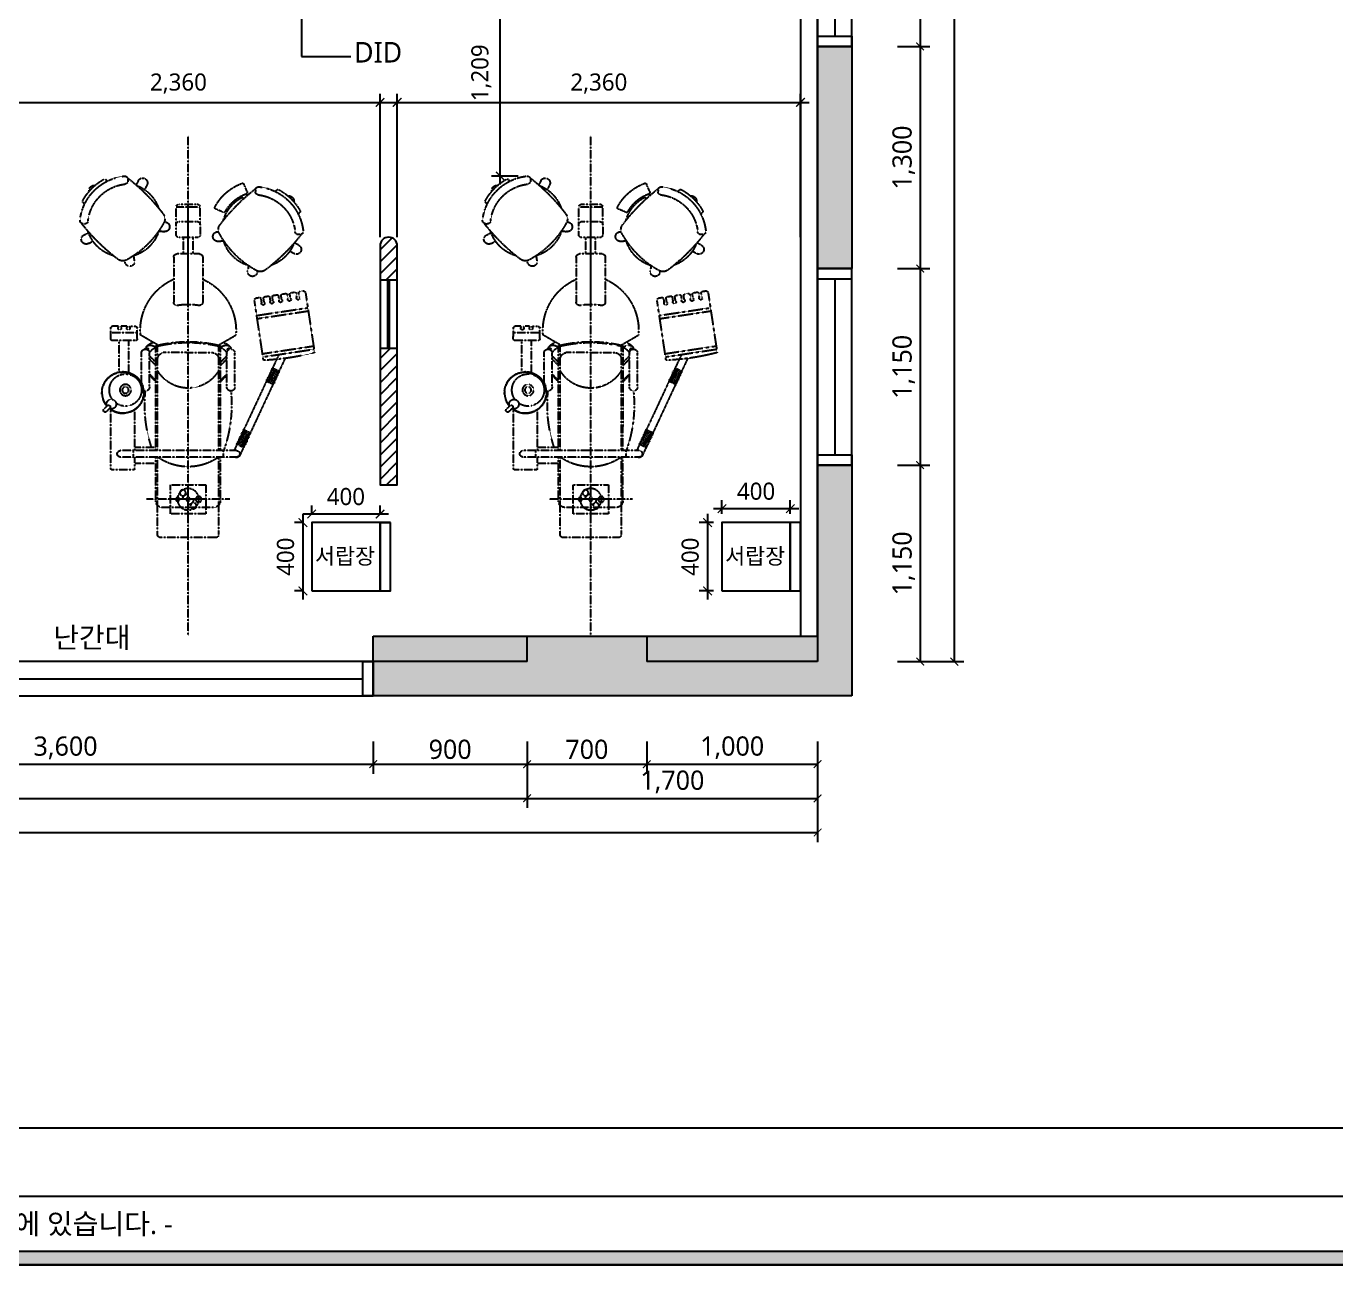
# Model space of a CAD drawing. Header units: metres. Extents: x 11578468 to 47831421, y -58341524 to -14256839.
# Drawn here: x 23883497 to 23891159, y -29097222 to -29089974 of the extents above; entities that cross this region are included whole.
import ezdxf
from ezdxf.enums import TextEntityAlignment as Align

# ---------------------------------------------------------------- set-up
doc = ezdxf.new("R2010")
doc.units = ezdxf.units.M
doc.header["$LTSCALE"] = 50
doc.header["$MEASUREMENT"] = 0
doc.linetypes.add('CENTERX2', pattern=[4, 2.5, -0.5, 0.5, -0.5])
doc.layers.get('0').update_dxf_attribs({"linetype": 'CONTINUOUS'})
doc.layers.get('DEFPOINTS').update_dxf_attribs({"linetype": 'CONTINUOUS'})
for name, color, linetype in [('0-ELC TEXT', 7, 'CONTINUOUS'), ('3.기호.계단선', 30, 'CONTINUOUS'), ('CURTWALL', 4, 'CONTINUOUS'), ('FORM(YOURNAME)-1', 1, 'CONTINUOUS'), ('FORM(YOURNAME)-11', 1, 'CONTINUOUS'), ('TEX', 7, 'CONTINUOUS'), ('wall', 3, 'CONTINUOUS'), ('WIN', 4, 'CONTINUOUS'), ('家具', 251, 'CONTINUOUS'), ('가구', 6, 'CONTINUOUS')]:
    doc.layers.add(name, color=color, linetype=linetype)
for name, color, linetype, lineweight in [('DIM', 7, 'CONTINUOUS', 15), ('ha', 8, 'CONTINUOUS', 5), ('wall2', 3, 'CONTINUOUS', 25)]:
    doc.layers.add(name, color=color, linetype=linetype, lineweight=lineweight)
doc.styles.add('HY 울릉도 L', font='malgun.ttf')
doc.styles.add('JT1', font='malgun.ttf')
doc.styles.add('N 맑은고딕', font='malgun.ttf')
doc.styles.add('YOURNAME', font='malgun.ttf')
doc.styles.add('맑은 고딕', font='malgun.ttf')
doc.dimstyles.new('JJ IN 45', dxfattribs={"dimscale": 45, "dimtxt": 2.5, "dimasz": 1, "dimexe": 1.25, "dimexo": 1.5, "dimtad": 1, "dimdec": 6, "dimlunit": 6, "dimtxsty": 'N 맑은고딕', "dimblk": 'ARCHTICK', "dimcen": 2.5, "dimclrd": 256, "dimclre": 256, "dimclrt": 256, "dimadec": 0, "dimazin": 0, "dimtfac": 1, "dimtdec": 6, "dimtix": 1, "dimtmove": 0, "dimatfit": 3, "dimldrblk": 'ARCHTICK', "dimfxl": 1, "dimarcsym": 0})
doc.dimstyles.new('사본 50', dxfattribs={"dimscale": 50, "dimtxt": 2, "dimasz": 1, "dimexe": 1, "dimexo": 1, "dimgap": 1, "dimtad": 1, "dimdec": 0, "dimrnd": 0.05, "dimdsep": 46, "dimlunit": 6, "dimtxsty": 'HY 울릉도 L', "dimblk": 'ARCHTICK', "dimcen": 2.5, "dimdle": 1, "dimclrd": 133, "dimclre": 133, "dimclrt": 30, "dimadec": 0, "dimazin": 0, "dimtfac": 1, "dimtdec": 0, "dimtix": 1, "dimtmove": 2, "dimatfit": 3, "dimldrblk": 'ARCHTICK', "dimfxl": 1, "dimlwd": -1, "dimlwe": -1, "dimarcsym": 0})

# ---------------------------------------------------------------- blocks, each defined once
blk = doc.blocks.new('*U359')
at = {"layer": 'WIN', "linetype": 'Continuous'}
blk.add_line((60, 100), (3540, 100), dxfattribs=at)
for points in [[(0, 0), (3600, 0), (3600, 200), (0, 200)], [(0, 0), (60, 0), (60, 200), (0, 200)], [(3600, 0), (3540, 0), (3540, 200), (3600, 200)]]:
    blk.add_lwpolyline(points, close=True, dxfattribs=at)
blk = doc.blocks.new('*U1960')
at = {"layer": 'WIN', "linetype": 'Continuous'}
blk.add_line((60, 100), (1140, 100), dxfattribs=at)
for points in [[(0, 0), (1200, 0), (1200, 200), (0, 200)], [(0, 0), (60, 0), (60, 200), (0, 200)], [(1200, 0), (1140, 0), (1140, 200), (1200, 200)]]:
    blk.add_lwpolyline(points, close=True, dxfattribs=at)
blk = doc.blocks.new('*U1959')
at = {"layer": 'WIN', "linetype": 'Continuous'}
blk.add_line((60, 100), (1090, 100), dxfattribs=at)
for points in [[(0, 0), (1150, 0), (1150, 200), (0, 200)], [(0, 0), (60, 0), (60, 200), (0, 200)], [(1150, 0), (1090, 0), (1090, 200), (1150, 200)]]:
    blk.add_lwpolyline(points, close=True, dxfattribs=at)
blk = doc.blocks.new('_ArchTick')
at = {"color": 0, "linetype": 'ByBlock', "const_width": 0.15}
blk.add_lwpolyline([(-0.5, -0.5), (0.5, 0.5)], dxfattribs=at)
blk = doc.blocks.new('*D376')
at = {"layer": 'DEFPOINTS', "color": 0, "transparency": 16777216}
for p in [(23739502, -29144857), (23743102, -29144857), (23743102, -29145057)]:
    blk.add_point(p, dxfattribs=at)
at = {"layer": 'DIM', "lineweight": -2, "transparency": 16777216}
for p, q in [((23739502, -29144924.5), (23739502, -29145113.2)), ((23743102, -29144924.5), (23743102, -29145113.2)), ((23739502, -29145057), (23743102, -29145057))]:
    blk.add_line(p, q, dxfattribs=at)
at = {"layer": 'DIM', "lineweight": -2, "transparency": 16777216, "xscale": 45, "yscale": 45, "zscale": 45, "rotation": 180}
blk.add_blockref('_ArchTick', (23739502, -29145057), dxfattribs=at)
at = {"layer": 'DIM', "lineweight": -2, "transparency": 16777216, "xscale": 45, "yscale": 45, "zscale": 45}
blk.add_blockref('_ArchTick', (23743102, -29145057), dxfattribs=at)
at = {"layer": 'DIM', "transparency": 16777216, "insert": (23741302, -29144961.3), "char_height": 112.5, "attachment_point": 5, "style": 'N 맑은고딕'}
blk.add_mtext('3,600', dxfattribs=at)
blk = doc.blocks.new('*D377')
at = {"layer": 'DEFPOINTS', "color": 0, "transparency": 16777216}
for p in [(23743102, -29144857), (23744002, -29144857), (23744002, -29145057)]:
    blk.add_point(p, dxfattribs=at)
at = {"layer": 'DIM', "lineweight": -2, "transparency": 16777216}
for p, q in [((23743102, -29144924.5), (23743102, -29145113.2)), ((23744002, -29144924.5), (23744002, -29145113.2)), ((23743102, -29145057), (23744002, -29145057))]:
    blk.add_line(p, q, dxfattribs=at)
at = {"layer": 'DIM', "lineweight": -2, "transparency": 16777216, "xscale": 45, "yscale": 45, "zscale": 45, "rotation": 180}
blk.add_blockref('_ArchTick', (23743102, -29145057), dxfattribs=at)
at = {"layer": 'DIM', "lineweight": -2, "transparency": 16777216, "xscale": 45, "yscale": 45, "zscale": 45}
blk.add_blockref('_ArchTick', (23744002, -29145057), dxfattribs=at)
at = {"layer": 'DIM', "transparency": 16777216, "insert": (23743552, -29144970.8), "char_height": 112.5, "attachment_point": 5, "style": 'N 맑은고딕'}
blk.add_mtext('900', dxfattribs=at)
blk = doc.blocks.new('*D378')
at = {"layer": 'DEFPOINTS', "color": 0, "transparency": 16777216}
for p in [(23744002, -29144857), (23744702, -29144857), (23744702, -29145057)]:
    blk.add_point(p, dxfattribs=at)
at = {"layer": 'DIM', "lineweight": -2, "transparency": 16777216}
for p, q in [((23744002, -29144924.5), (23744002, -29145113.2)), ((23744702, -29144924.5), (23744702, -29145113.2)), ((23744002, -29145057), (23744702, -29145057))]:
    blk.add_line(p, q, dxfattribs=at)
at = {"layer": 'DIM', "lineweight": -2, "transparency": 16777216, "xscale": 45, "yscale": 45, "zscale": 45, "rotation": 180}
blk.add_blockref('_ArchTick', (23744002, -29145057), dxfattribs=at)
at = {"layer": 'DIM', "lineweight": -2, "transparency": 16777216, "xscale": 45, "yscale": 45, "zscale": 45}
blk.add_blockref('_ArchTick', (23744702, -29145057), dxfattribs=at)
at = {"layer": 'DIM', "transparency": 16777216, "insert": (23744352, -29144970.8), "char_height": 112.5, "attachment_point": 5, "style": 'N 맑은고딕'}
blk.add_mtext('700', dxfattribs=at)
blk = doc.blocks.new('*D379')
at = {"layer": 'DEFPOINTS', "color": 0, "transparency": 16777216}
for p in [(23744702, -29144857), (23745702, -29144857), (23745702, -29145057)]:
    blk.add_point(p, dxfattribs=at)
at = {"layer": 'DIM', "lineweight": -2, "transparency": 16777216}
for p, q in [((23744702, -29144924.5), (23744702, -29145113.2)), ((23745702, -29144924.5), (23745702, -29145113.2)), ((23744702, -29145057), (23745702, -29145057))]:
    blk.add_line(p, q, dxfattribs=at)
at = {"layer": 'DIM', "lineweight": -2, "transparency": 16777216, "xscale": 45, "yscale": 45, "zscale": 45, "rotation": 180}
blk.add_blockref('_ArchTick', (23744702, -29145057), dxfattribs=at)
at = {"layer": 'DIM', "lineweight": -2, "transparency": 16777216, "xscale": 45, "yscale": 45, "zscale": 45}
blk.add_blockref('_ArchTick', (23745702, -29145057), dxfattribs=at)
at = {"layer": 'DIM', "transparency": 16777216, "insert": (23745202, -29144961), "char_height": 112.5, "attachment_point": 5, "style": 'N 맑은고딕'}
blk.add_mtext('1,000', dxfattribs=at)
blk = doc.blocks.new('*D382')
at = {"layer": 'DEFPOINTS', "color": 0, "transparency": 16777216}
for p in [(23736002, -29144857), (23744002, -29144857), (23744002, -29145257)]:
    blk.add_point(p, dxfattribs=at)
at = {"layer": 'DIM', "lineweight": -2, "transparency": 16777216}
for p, q in [((23736002, -29144924.5), (23736002, -29145313.2)), ((23744002, -29144924.5), (23744002, -29145313.2)), ((23736002, -29145257), (23744002, -29145257))]:
    blk.add_line(p, q, dxfattribs=at)
at = {"layer": 'DIM', "lineweight": -2, "transparency": 16777216, "xscale": 45, "yscale": 45, "zscale": 45, "rotation": 180}
blk.add_blockref('_ArchTick', (23736002, -29145257), dxfattribs=at)
at = {"layer": 'DIM', "lineweight": -2, "transparency": 16777216, "xscale": 45, "yscale": 45, "zscale": 45}
blk.add_blockref('_ArchTick', (23744002, -29145257), dxfattribs=at)
at = {"layer": 'DIM', "transparency": 16777216, "insert": (23740002, -29145161.3), "char_height": 112.5, "attachment_point": 5, "style": 'N 맑은고딕'}
blk.add_mtext('8,000', dxfattribs=at)
blk = doc.blocks.new('*D383')
at = {"layer": 'DEFPOINTS', "color": 0, "transparency": 16777216}
for p in [(23744002, -29144857), (23745702, -29144857), (23745702, -29145257)]:
    blk.add_point(p, dxfattribs=at)
at = {"layer": 'DIM', "lineweight": -2, "transparency": 16777216}
for p, q in [((23744002, -29144924.5), (23744002, -29145313.2)), ((23745702, -29144924.5), (23745702, -29145313.2)), ((23744002, -29145257), (23745702, -29145257))]:
    blk.add_line(p, q, dxfattribs=at)
at = {"layer": 'DIM', "lineweight": -2, "transparency": 16777216, "xscale": 45, "yscale": 45, "zscale": 45, "rotation": 180}
blk.add_blockref('_ArchTick', (23744002, -29145257), dxfattribs=at)
at = {"layer": 'DIM', "lineweight": -2, "transparency": 16777216, "xscale": 45, "yscale": 45, "zscale": 45}
blk.add_blockref('_ArchTick', (23745702, -29145257), dxfattribs=at)
at = {"layer": 'DIM', "transparency": 16777216, "insert": (23744852, -29145161), "char_height": 112.5, "attachment_point": 5, "style": 'N 맑은고딕'}
blk.add_mtext('1,700', dxfattribs=at)
blk = doc.blocks.new('*D384')
at = {"layer": 'DEFPOINTS', "color": 0, "transparency": 16777216}
for p in [(23725352, -29144857), (23745702, -29144857), (23745702, -29145457)]:
    blk.add_point(p, dxfattribs=at)
at = {"layer": 'DIM', "lineweight": -2, "transparency": 16777216}
for p, q in [((23725352, -29144924.5), (23725352, -29145513.2)), ((23745702, -29144924.5), (23745702, -29145513.2)), ((23725352, -29145457), (23745702, -29145457))]:
    blk.add_line(p, q, dxfattribs=at)
at = {"layer": 'DIM', "lineweight": -2, "transparency": 16777216, "xscale": 45, "yscale": 45, "zscale": 45, "rotation": 180}
blk.add_blockref('_ArchTick', (23725352, -29145457), dxfattribs=at)
at = {"layer": 'DIM', "lineweight": -2, "transparency": 16777216, "xscale": 45, "yscale": 45, "zscale": 45}
blk.add_blockref('_ArchTick', (23745702, -29145457), dxfattribs=at)
at = {"layer": 'DIM', "transparency": 16777216, "insert": (23735527, -29145361.3), "char_height": 112.5, "attachment_point": 5, "style": 'N 맑은고딕'}
blk.add_mtext('20,350', dxfattribs=at)
blk = doc.blocks.new('*D390')
at = {"layer": 'DEFPOINTS', "color": 0, "transparency": 16777216}
for p in [(23746102, -29139657), (23746102, -29140857), (23746302, -29140857)]:
    blk.add_point(p, dxfattribs=at)
at = {"layer": 'DIM', "lineweight": -2, "transparency": 16777216}
for p, q in [((23746169.5, -29139657), (23746358.3, -29139657)), ((23746302, -29139657), (23746302, -29140857)), ((23746169.5, -29140857), (23746358.3, -29140857))]:
    blk.add_line(p, q, dxfattribs=at)
at = {"layer": 'DIM', "lineweight": -2, "transparency": 16777216, "xscale": 45, "yscale": 45, "zscale": 45}
for p, rotation in [((23746302, -29139657), 90), ((23746302, -29140857), 270)]:
    blk.add_blockref('_ArchTick', p, dxfattribs=dict(at, rotation=rotation))
at = {"layer": 'DIM', "transparency": 16777216, "insert": (23746206, -29140257), "char_height": 112.5, "attachment_point": 5, "rotation": 90, "style": 'N 맑은고딕'}
blk.add_mtext('1,200', dxfattribs=at)
blk = doc.blocks.new('*D391')
at = {"layer": 'DEFPOINTS', "color": 0, "transparency": 16777216}
for p in [(23746102, -29140857), (23746102, -29142157), (23746302, -29142157)]:
    blk.add_point(p, dxfattribs=at)
at = {"layer": 'DIM', "lineweight": -2, "transparency": 16777216}
for p, q in [((23746169.5, -29140857), (23746358.3, -29140857)), ((23746302, -29140857), (23746302, -29142157)), ((23746169.5, -29142157), (23746358.3, -29142157))]:
    blk.add_line(p, q, dxfattribs=at)
at = {"layer": 'DIM', "lineweight": -2, "transparency": 16777216, "xscale": 45, "yscale": 45, "zscale": 45}
for p, rotation in [((23746302, -29140857), 90), ((23746302, -29142157), 270)]:
    blk.add_blockref('_ArchTick', p, dxfattribs=dict(at, rotation=rotation))
at = {"layer": 'DIM', "transparency": 16777216, "insert": (23746206, -29141507), "char_height": 112.5, "attachment_point": 5, "rotation": 90, "style": 'N 맑은고딕'}
blk.add_mtext('1,300', dxfattribs=at)
blk = doc.blocks.new('*D392')
at = {"layer": 'DEFPOINTS', "color": 0, "transparency": 16777216}
for p in [(23746102, -29142157), (23746102, -29143307), (23746302, -29143307)]:
    blk.add_point(p, dxfattribs=at)
at = {"layer": 'DIM', "lineweight": -2, "transparency": 16777216}
for p, q in [((23746169.5, -29142157), (23746358.3, -29142157)), ((23746302, -29142157), (23746302, -29143307)), ((23746169.5, -29143307), (23746358.3, -29143307))]:
    blk.add_line(p, q, dxfattribs=at)
at = {"layer": 'DIM', "lineweight": -2, "transparency": 16777216, "xscale": 45, "yscale": 45, "zscale": 45}
for p, rotation in [((23746302, -29142157), 90), ((23746302, -29143307), 270)]:
    blk.add_blockref('_ArchTick', p, dxfattribs=dict(at, rotation=rotation))
at = {"layer": 'DIM', "transparency": 16777216, "insert": (23746206, -29142732), "char_height": 112.5, "attachment_point": 5, "rotation": 90, "style": 'N 맑은고딕'}
blk.add_mtext('1,150', dxfattribs=at)
blk = doc.blocks.new('*D393')
at = {"layer": 'DEFPOINTS', "color": 0, "transparency": 16777216}
for p in [(23746102, -29143307), (23746102, -29144457), (23746302, -29144457)]:
    blk.add_point(p, dxfattribs=at)
at = {"layer": 'DIM', "lineweight": -2, "transparency": 16777216}
for p, q in [((23746169.5, -29143307), (23746358.3, -29143307)), ((23746302, -29143307), (23746302, -29144457)), ((23746169.5, -29144457), (23746358.3, -29144457))]:
    blk.add_line(p, q, dxfattribs=at)
at = {"layer": 'DIM', "lineweight": -2, "transparency": 16777216, "xscale": 45, "yscale": 45, "zscale": 45}
for p, rotation in [((23746302, -29143307), 90), ((23746302, -29144457), 270)]:
    blk.add_blockref('_ArchTick', p, dxfattribs=dict(at, rotation=rotation))
at = {"layer": 'DIM', "transparency": 16777216, "insert": (23746206, -29143882), "char_height": 112.5, "attachment_point": 5, "rotation": 90, "style": 'N 맑은고딕'}
blk.add_mtext('1,150', dxfattribs=at)
blk = doc.blocks.new('*D394')
at = {"layer": 'DEFPOINTS', "color": 0, "transparency": 16777216}
for p in [(23746102, -29128457), (23746502, -29128457), (23746102, -29144457)]:
    blk.add_point(p, dxfattribs=at)
at = {"layer": 'DIM', "lineweight": -2, "transparency": 16777216}
for p, q in [((23746169.5, -29128457), (23746558.3, -29128457)), ((23746502, -29144457), (23746502, -29128457)), ((23746169.5, -29144457), (23746558.3, -29144457))]:
    blk.add_line(p, q, dxfattribs=at)
at = {"layer": 'DIM', "lineweight": -2, "transparency": 16777216, "xscale": 45, "yscale": 45, "zscale": 45}
for p, rotation in [((23746502, -29128457), 90), ((23746502, -29144457), 270)]:
    blk.add_blockref('_ArchTick', p, dxfattribs=dict(at, rotation=rotation))
at = {"layer": 'DIM', "transparency": 16777216, "insert": (23746406, -29136457), "char_height": 112.5, "attachment_point": 5, "rotation": 90, "style": 'N 맑은고딕'}
blk.add_mtext('16,000', dxfattribs=at)
blk = doc.blocks.new('rtyutut')
at = {"layer": '家具', "linetype": 'CENTERX2', "ltscale": 0.01}
for p, q in [((425560, -946699), (425210.5, -946646.3)), ((425185.6, -946947.7), (425230.6, -946649.4)), ((425204.2, -946950.5), (425249.2, -946652.2)), ((425409.3, -946981.4), (425454.3, -946683.1)), ((425428, -946984.2), (425472.9, -946685.9)), ((425569.1, -946731.4), (425571.6, -946714.4)), ((425526.7, -946801.3), (425530.3, -946801.8)), ((425526.7, -946801.3), (425548.5, -946804.6)), ((425528.8, -946787.3), (425532.4, -946787.8)), ((425528.8, -946787.3), (425550.6, -946790.6)), ((425534.4, -946750), (425556.2, -946753.3)), ((425534.4, -946750), (425538, -946750.5)), ((425536.5, -946736), (425558.3, -946739.3)), ((425536.5, -946736), (425540.2, -946736.5)), ((425561.3, -946782.7), (425564.2, -946764)), ((425789.2, -946765.2), (425803, -946792)), ((425839.5, -946739.3), (425851.3, -946762.1)), ((425901.3, -946730.7), (425900.9, -946740.2)), ((426021.3, -946742.2), (426030.4, -946733.1)), ((425177.3, -946818.5), (424609, -947083.5)), ((425195.2, -946857), (424636.8, -947117.4)), ((425063.1, -946923.8), (425041.1, -946876.8)), ((425071.6, -946919.8), (425049.7, -946872.8)), ((425080.1, -946915.8), (425058.2, -946868.8)), ((425088.7, -946911.9), (425066.8, -946864.9)), ((425097.2, -946907.9), (425075.3, -946860.9)), ((425105.8, -946903.9), (425083.9, -946856.9)), ((425114.3, -946899.9), (425092.4, -946852.9)), ((425122.9, -946895.9), (425101, -946848.9)), ((425519, -946852.5), (425522.6, -946853.1)), ((425519, -946852.5), (425540.8, -946855.8)), ((425521.1, -946838.6), (425524.7, -946839.1)), ((425521.1, -946838.6), (425542.9, -946841.9)), ((425545.9, -946885.2), (425548.7, -946866.6)), ((425553.6, -946833.9), (425556.4, -946815.3)), ((426153.5, -946876.7), (426162.7, -946867.5)), ((425046, -946931.8), (425024, -946884.8)), ((425054.5, -946927.8), (425032.6, -946880.8)), ((425165.6, -946944.7), (425515, -946997.4)), ((425503.5, -946955.1), (425507.1, -946955.6)), ((425503.5, -946955.1), (425525.3, -946958.4)), ((425505.6, -946941.1), (425509.2, -946941.7)), ((425505.6, -946941.1), (425527.4, -946944.4)), ((425511.3, -946903.8), (425514.9, -946904.4)), ((425511.3, -946903.8), (425533, -946907.1)), ((425513.4, -946889.8), (425517, -946890.4)), ((425513.4, -946889.8), (425535.1, -946893.1)), ((425538.1, -946936.5), (425541, -946917.9)), ((424736.2, -947076.2), (424714.3, -947029.2)), ((424744.7, -947072.3), (424722.8, -947025.3)), ((424753.3, -947068.3), (424731.4, -947021.3)), ((424761.8, -947064.3), (424739.9, -947017.3)), ((425530.8, -946985.1), (425533.2, -946969.1)), ((425687.3, -946980.6), (425680.2, -946981.7)), ((426162.6, -946992.1), (426153.2, -946992.5)), ((424599.1, -947102.7), (424599.1, -947781.6)), ((424636.8, -947102.7), (424636.8, -947781.6)), ((424676.4, -947104.1), (424654.4, -947057.1)), ((424684.9, -947100.1), (424663, -947053.1)), ((424693.5, -947096.2), (424671.5, -947049.2)), ((424702, -947092.2), (424680.1, -947045.2)), ((424710.5, -947088.2), (424688.6, -947041.2)), ((424719.1, -947084.2), (424697.2, -947037.2)), ((424727.6, -947080.2), (424705.7, -947033.2)), ((425254.1, -947208.8), (425313.1, -947106.6)), ((425719, -947032.7), (425689.3, -947037.6)), ((426114.5, -947096.5), (426106, -947092.2)), ((426126.3, -947076.7), (426111.5, -947061.9)), ((426138.8, -947049.1), (426129.6, -947040)), ((426139.9, -947045.9), (426131.2, -947041.5)), ((426152.5, -947040.6), (426195.9, -947059.2)), ((424352.1, -947142), (424352.1, -947629.2)), ((424599.1, -947178.2), (424636.8, -947178.2)), ((425009.3, -947112.2), (425207.3, -947112.2)), ((425009.3, -947159.3), (425207.3, -947159.3)), ((425040.4, -947197), (425078.1, -947159.3)), ((425047.1, -947197), (425084.8, -947159.3)), ((425134.7, -947197), (425172.4, -947159.3)), ((425153.6, -947197), (425191.3, -947159.3)), ((425861.5, -947208.2), (425866, -947178.4)), ((426031.6, -947180.5), (426050.3, -947223.9)), ((424127.7, -947225.3), (424127.7, -947545.9)), ((424146.5, -947206.5), (424314.2, -947206.5)), ((424304.9, -947230.5), (424304.9, -947541)), ((424314.2, -947206.5), (424599.1, -947206.5)), ((424344.5, -947197), (424599.1, -947197)), ((424636.8, -947197), (425251.3, -947197)), ((424636.8, -947206.5), (425104.7, -947206.5)), ((425104.7, -947206.5), (425248.7, -947206.5)), ((425210.1, -947240.1), (425210.1, -947531.3)), ((425917.4, -947216.8), (425918.8, -947207.6)), ((424436.9, -947281.9), (424267.2, -947281.9)), ((424267.2, -947281.9), (424267.2, -947489.3)), ((424352.1, -947291.3), (424352.1, -947480)), ((424436.9, -947489.3), (424436.9, -947281.9)), ((425768.8, -947300.8), (425505.5, -947300.8)), ((425787.6, -947319.6), (425787.6, -947451.6)), ((425883.3, -947333.8), (425883.3, -947437.5)), ((425958.7, -947314.9), (425902.1, -947314.9)), ((425958.7, -947314.9), (426060.6, -947314.9)), ((425977.6, -947437.5), (425977.6, -947333.8)), ((426060.6, -947314.9), (426060.6, -947456.3)), ((426079.5, -947437.5), (426079.5, -947333.8)), ((423552.1, -947385.6), (426478.9, -947385.6)), ((424257.7, -947385.6), (424446.4, -947385.6)), ((425502.3, -947385.6), (426059.5, -947385.6)), ((425787.6, -947357.3), (425883.3, -947357.3)), ((425787.6, -947413.9), (425883.3, -947413.9)), ((424267.2, -947489.3), (424436.9, -947489.3)), ((425768.8, -947470.5), (425505.5, -947470.5)), ((425902.1, -947456.3), (425958.7, -947456.3)), ((425958.7, -947456.3), (426060.6, -947456.3)), ((424146.5, -947564.8), (424312, -947564.8)), ((424312, -947564.8), (424599.1, -947564.8)), ((424636.8, -947564.8), (425104.7, -947564.8)), ((425104.7, -947564.8), (425248.7, -947564.8)), ((425254.1, -947562.4), (425313.1, -947664.6)), ((425923.3, -947556.9), (425918.5, -947527.1)), ((425975.5, -947525.2), (425974.3, -947518)), ((424336.5, -947574.2), (424599.1, -947574.2)), ((424561.4, -947574.2), (424561.4, -947696.8)), ((424636.8, -947574.2), (425251.3, -947574.2)), ((424655.7, -947574.2), (424655.7, -947696.8)), ((425009.3, -947611.9), (425207.3, -947611.9)), ((425040.4, -947574.2), (425078.1, -947611.9)), ((425047.1, -947574.2), (425084.8, -947611.9)), ((425134.7, -947574.2), (425172.4, -947611.9)), ((425153.6, -947574.2), (425191.3, -947611.9)), ((426190.8, -947627.1), (426164, -947640.9)), ((424523.7, -947706.2), (424523.7, -947828.8)), ((424533.1, -947696.8), (424599.1, -947696.8)), ((424599.1, -947706.2), (424636.8, -947706.2)), ((424636.8, -947696.8), (424876.2, -947696.8)), ((425033.4, -947659.1), (425207.3, -947659.1)), ((425281.3, -947692.9), (425281.3, -947829.3)), ((425290.7, -947683.4), (425354.6, -947683.2)), ((425326.3, -947683.3), (425326.8, -947838.6)), ((425364, -947692.6), (425364.1, -947726.5)), ((425747.9, -947699.3), (425777.6, -947703.9)), ((426216.7, -947677.4), (426191.5, -947690.4)), ((425093.8, -947732.8), (425281.3, -947732.8)), ((425096.9, -947789.4), (425281.3, -947789.4)), ((425358.6, -947728.5), (425362.3, -947728.4)), ((425358.7, -947742.6), (425362.3, -947742.6)), ((425358.8, -947779), (425362.4, -947779)), ((425358.8, -947793.1), (425362.5, -947793.1)), ((425364.2, -947744.5), (425364.3, -947777.1)), ((425364.4, -947795), (425364.5, -947828.9)), ((425739.3, -947755.3), (425748.4, -947756.7)), ((426225.3, -947739.1), (426215.9, -947738.8)), ((424533.1, -947838.2), (424876.2, -947838.2)), ((424885.1, -947844), (424865.1, -947864)), ((424899.8, -947858.7), (424879.7, -947878.7)), ((425290.8, -947838.8), (425355.1, -947838.4)), ((426213.9, -947859.2), (426222.9, -947868.2)), ((425848.4, -947969.5), (425862.2, -947942.7)), ((425898.7, -947995.4), (425912.5, -947968.6)), ((425964, -948000.5), (425963.6, -947991)), ((426079.4, -947991.4), (426088.5, -948000.6))]:
    blk.add_line(p, q, dxfattribs=at)
for centre, radius in [((424352.1, -947385.6), 62.9), ((424314.3, -947354.5), 17.2), ((424352.1, -947324.3), 17.2), ((424352.1, -947385.6), 10.8), ((424389.8, -947416.7), 17.2), ((424352.1, -947446.9), 10.8), ((424991.3, -947752.5), 33), ((424991.3, -947752.5), 18.9)]:
    blk.add_circle(centre, radius, dxfattribs=at)
for centre, radius, start, end in [((426584.6, -947006.1), 1420.4, 165.32787, 177.52206), ((425557.6, -946712.9), 14.1, 354.07747, 79.98935), ((426595.6, -947616.8), 1130.8, 127.74452, 142.89408), ((425814.4, -946752.3), 28.3, 27.26154, 207.26154), ((425920.1, -946731.5), 18.9, 83.68774, 177.64231), ((425890.1, -947003.3), 292.3, 6.31226, 83.68774), ((425521.6, -946793.3), 9.43, 39.98277, 302.80201), ((425529.3, -946742.1), 9.43, 39.98277, 302.80201), ((425552, -946781.3), 9.43, 261.38458, 351.42497), ((425554.8, -946762.6), 9.43, 351.42497, 81.38458), ((425559.8, -946730), 9.43, 261.38458, 351.42497), ((425926.7, -946970.2), 216.9, 112.58069, 160.91759), ((425919.7, -946741), 18.9, 177.64231, 263.54627), ((425890.1, -947003.3), 245.2, 6.45373, 83.54627), ((426037, -946739.8), 9.43, 60.84732, 135), ((425890.1, -947003.3), 311.2, 28.17646, 60.84732), ((426099.2, -946796), 28.3, 348.68025, 100.79535), ((425513.9, -946844.6), 9.43, 39.98277, 302.80201), ((425539.4, -946865.2), 9.43, 351.42497, 81.38458), ((425544.3, -946832.5), 9.43, 261.38458, 351.42497), ((425547.1, -946813.9), 9.43, 351.42497, 81.38458), ((426156, -946860.8), 9.43, 315, 28.17646), ((425498.4, -946947.2), 9.43, 39.98277, 302.80201), ((425506.2, -946895.9), 9.43, 39.98277, 302.80201), ((425528.8, -946935.1), 9.43, 261.38459, 351.42497), ((425531.6, -946916.4), 9.43, 351.42497, 81.38458), ((425536.6, -946883.8), 9.43, 261.38457, 351.42497), ((425731.4, -946963.1), 47.1, 142.89408, 208.79759), ((425516.8, -946983.3), 14.1, 262.86059, 352.86026), ((425523.9, -946967.7), 9.43, 351.42497, 81.38459), ((425684.7, -947009.6), 28.3, 99.26154, 279.26154), ((426173, -946720.4), 551, 208.79759, 241.20241), ((425276.5, -946297.7), 1130.8, 307.10592, 322.25548), ((426152.4, -946973.6), 18.9, 186.45373, 272.35769), ((426161.8, -946973.2), 18.9, 272.35769, 6.31226), ((424618, -947102.7), 21.2, 115, 207.26604), ((424618, -947102.7), 18.9, 90, 180), ((424618, -947102.7), 18.9, 0, 90), ((425340, -947434), 328.4, 23.9286, 94.69154), ((425926.7, -946970.2), 216.9, 196.72134, 254.08434), ((425926.7, -946970.2), 216.9, 285.58412, 332.67832), ((425926.7, -946970.2), 226.3, 298.81205, 340.41104), ((425926.7, -946970.2), 292.3, 297.89306, 339.79002), ((426148.8, -947049.2), 9.43, 66.68894, 160.41104), ((426192.1, -947067.9), 9.43, 339.79002, 66.68894), ((424904.7, -947924.9), 793.3, 84.13608, 109.73261), ((425009.3, -947135.8), 23.6, 90, 270), ((425207.3, -947135.8), 23.6, 270, 90), ((425177.1, -947220.7), 68.4, 21.36345, 63.76639), ((425229.9, -947149.5), 6.22, 215.42758, 85.87159), ((425203.1, -947195.6), 68.4, 12.06886, 66.20147), ((425207, -947163.4), 46.8, 316.21643, 21.42814), ((426040.3, -947176.7), 9.43, 118.81205, 203.31106), ((424146.5, -947225.3), 18.9, 90.00103, 179.99742), ((424345.2, -947237.9), 40.9, 89.0396, 169.48323), ((424854.5, -947385.6), 311.9, 144.94886, 215.05114), ((425210.1, -947385.6), 207.4, 120.27264, 239.72736), ((425169.9, -947247.4), 40.9, 10.31103, 90.9604), ((424487.5, -947385.6), 782, 346.75102, 13.23887), ((424487.5, -947385.6), 786.7, 346.12555, 13.86437), ((425889.4, -947212.5), 28.3, 171.26154, 351.26154), ((425930.3, -947161.9), 47.1, 241.20241, 307.10592), ((426059, -947220.2), 9.43, 203.31106, 297.89306), ((425505.5, -947319.6), 18.9, 90, 180), ((425106.4, -947385.6), 386.6, 349.77841, 10.22159), ((425768.8, -947319.6), 18.9, 0, 90), ((425902.1, -947333.8), 18.9, 90, 180), ((425958.7, -947333.8), 18.9, 0, 90), ((426060.6, -947333.8), 18.9, 0, 90), ((424352.1, -947385.6), 31.5, 90, 180), ((424352.1, -947385.6), 31.5, 270, 0), ((425340, -947337.3), 328.4, 265.30846, 336.0714), ((425505.5, -947451.6), 18.9, 180, 270), ((425768.8, -947451.6), 18.9, 270, 0), ((425902.1, -947437.5), 18.9, 180, 270), ((425958.7, -947437.5), 18.9, 270, 0), ((426060.6, -947437.5), 18.9, 270, 0), ((424146.5, -947545.9), 18.9, 179.99742, 270.00099), ((424340.9, -947538.4), 36.1, 184.11959, 262.95924), ((425169.9, -947523.9), 40.9, 269.0396, 349.58675), ((426235.7, -948010.9), 551, 118.79759, 151.20241), ((425985.9, -947764.5), 216.9, 106.72134, 164.08434), ((425946.4, -947522.6), 28.3, 9.26154, 189.26154), ((425993, -947569.3), 47.1, 52.89408, 118.79759), ((425339.2, -948433.5), 1130.8, 37.74452, 52.89408), ((425985.9, -947764.5), 216.9, 21.02795, 70.91759), ((424904.7, -946846.4), 793.3, 251.7081, 275.86392), ((424976.3, -947767.5), 122.6, 229.85807, 220.15026), ((425009.3, -947635.5), 23.6, 90, 205.05762), ((425177.1, -947550.6), 68.4, 296.23361, 338.63655), ((425207.3, -947635.5), 23.6, 270, 90), ((425229.9, -947621.8), 6.22, 274.12841, 144.57242), ((425203.1, -947575.6), 68.4, 293.79853, 347.92902), ((425207, -947607.8), 46.8, 338.57186, 43.78357), ((426203.8, -947652.2), 28.3, 297.26154, 117.26154), ((424533.1, -947706.2), 9.43, 90, 180), ((424976.3, -947767.5), 120.7, 231.74102, 218.25652), ((424991.3, -947752.5), 94.3, 234.52319, 215.47479), ((425290.7, -947692.9), 9.43, 90.20822, 180), ((425354.6, -947692.6), 9.43, 0.20506, 90.20506), ((425743.6, -947727.3), 28.3, 81.26154, 261.26154), ((424618, -947781.6), 18.9, 180, 270), ((424618, -947781.6), 18.9, 270, 0), ((425352.4, -947735.5), 9.43, 48.79544, 311.61468), ((425352.6, -947786.1), 9.43, 48.79544, 311.61468), ((425362.3, -947726.6), 1.89, 270.20506, 0.20506), ((425362.3, -947744.5), 1.89, 0.20506, 90.20506), ((425362.4, -947777.1), 1.89, 270.20506, 0.20506), ((425362.5, -947795), 1.89, 0.20506, 90.20506), ((425794.1, -947768.1), 47.1, 151.20241, 217.10592), ((426658.3, -947114.4), 1130.8, 217.10592, 232.25548), ((425952.7, -947727.9), 245.2, 276.45373, 353.54627), ((425952.7, -947727.9), 292.3, 276.31226, 353.68774), ((426215.1, -947757.6), 18.9, 87.64231, 173.54627), ((426224.5, -947758), 18.9, 353.68774, 87.64231), ((424533.1, -947828.8), 9.43, 180, 270), ((424872.4, -947871.4), 10.4, 135, 315), ((424908.8, -947834.9), 28.3, 246.53399, 203.51361), ((424892.4, -947851.4), 10.4, 315, 135), ((425290.7, -947829.3), 9.43, 180, 270.30046), ((425355.1, -947829), 9.43, 270.30362, 0.30362), ((425985.9, -947764.5), 216.9, 195.58412, 252.4806), ((426216.2, -947874.9), 9.43, 330.84732, 45), ((425952.7, -947727.9), 311.2, 298.17646, 330.84732), ((426160, -947937.1), 28.3, 258.68025, 10.79535), ((425873.6, -947982.5), 28.3, 152.73846, 332.73846), ((425982.4, -947990.3), 18.9, 96.45373, 182.35769), ((425982.8, -947999.7), 18.9, 182.35769, 276.31226), ((426095.2, -947993.9), 9.43, 225, 298.17646)]:
    blk.add_arc(centre, radius, start, end, dxfattribs=at)
blk = doc.blocks.new('FORM-ELEVATION')
at = {"layer": 'FORM(YOURNAME)-11'}
h = blk.add_hatch(color=256, dxfattribs=at)
h.dxf.hatch_style = 1
h.paths.add_polyline_path([(-10309, 35708), (71691, 35708), (71691, 35508), (-10309, 35508)])
h.paths.add_polyline_path([(-10309, -21492), (71691, -21492), (71691, -21692), (-10309, -21692)])
at = {"layer": 'DEFPOINTS', "color": 158}
blk.add_line((62481, -20692), (-10309, -20692), dxfattribs=at)
blk.add_lwpolyline([(-10309, -21692), (71691, -21692), (71691, 35708), (-10309, 35708)], close=True, dxfattribs=at)
at = {"layer": 'DEFPOINTS'}
blk.add_lwpolyline([(-8309, 33708), (61071, 33708), (61071, -19692), (-8309, -19692)], close=True, dxfattribs=at)
at = {"layer": 'FORM(YOURNAME)-11'}
blk.add_lwpolyline([(-10309, -21492), (71691, -21492), (71691, -21692), (-10309, -21692)], close=True, dxfattribs=at)
at = {"layer": 'FORM(YOURNAME)-11', "color": 1, "style": 'YOURNAME'}
blk.add_text("- 본 도서는 어떠한 경우에도 무단으로 도용할 수 없으며 도용시 '지적재산권' 보호에 관한 법률에 의거, 법적 분쟁이 발생합니다.  또한 본 도서에 관한 모든 저작권은 당사에 있습니다. -", height=300, dxfattribs=at).set_placement((28146, -21092), align=Align.MIDDLE_CENTER)
at = {"layer": 'FORM(YOURNAME)-11', "color": 3, "style": 'YOURNAME'}
for tag, height, p in [('1', 451, (71041, -1219)), ('2', 451, (71041, -1863)), ('3', 451, (71041, -3150)), ('4', 451, (71041, -5081)), ('5', 515, (71041, -7398)), ('6', 515, (71041, -9650)), ('7', 515, (71041, -11903)), ('8', 515, (71041, -14155)), ('9', 515, (71041, -16408)), ('10', 515, (66791, -18596)), ('11', 515, (71041, -18660)), ('12', 515, (66791, -20848)), ('13', 515, (71041, -20848))]:
    blk.add_attdef(tag, text='', height=height, dxfattribs=at).set_placement(p, align=Align.MIDDLE_RIGHT)
blk = doc.blocks.new('*D2058')
at = {"layer": 'DEFPOINTS', "color": 0}
for p in [(23885167.9, -29092828.5), (23885167.9, -29092878.3), (23885567.9, -29092878.3)]:
    blk.add_point(p, dxfattribs=at)
at = {"layer": 'wall', "color": 133, "ltscale": 10}
for p, q in [((23885167.9, -29092828.3), (23885167.9, -29092778.5)), ((23885567.9, -29092828.3), (23885567.9, -29092778.5)), ((23885617.9, -29092828.5), (23885117.9, -29092828.5))]:
    blk.add_line(p, q, dxfattribs=at)
at = {"layer": 'wall', "color": 133, "xscale": 50, "yscale": 50, "zscale": 50, "rotation": 180}
blk.add_blockref('_ArchTick', (23885167.9, -29092828.5), dxfattribs=at)
at = {"layer": 'wall', "color": 133, "xscale": 50, "yscale": 50, "zscale": 50}
blk.add_blockref('_ArchTick', (23885567.9, -29092828.5), dxfattribs=at)
at = {"layer": 'wall', "color": 30, "ltscale": 10, "insert": (23885367.9, -29092726.8), "char_height": 100, "attachment_point": 5, "style": 'HY 울릉도 L'}
blk.add_mtext('400', dxfattribs=at)
blk = doc.blocks.new('*D2059')
at = {"layer": 'DEFPOINTS', "color": 0}
for p in [(23885167.9, -29092878.3), (23885116.4, -29093278.3), (23885167.9, -29093278.3)]:
    blk.add_point(p, dxfattribs=at)
at = {"layer": 'wall', "color": 133, "ltscale": 10}
for p, q in [((23885117.9, -29092878.3), (23885066.4, -29092878.3)), ((23885116.4, -29092828.3), (23885116.4, -29093328.3)), ((23885117.9, -29093278.3), (23885066.4, -29093278.3))]:
    blk.add_line(p, q, dxfattribs=at)
at = {"layer": 'wall', "color": 133, "xscale": 50, "yscale": 50, "zscale": 50}
for p, rotation in [((23885116.4, -29092878.3), 90), ((23885116.4, -29093278.3), 270)]:
    blk.add_blockref('_ArchTick', p, dxfattribs=dict(at, rotation=rotation))
at = {"layer": 'wall', "color": 30, "ltscale": 10, "insert": (23885014.8, -29093078.3), "char_height": 100, "attachment_point": 5, "rotation": 90, "style": 'HY 울릉도 L'}
blk.add_mtext('400', dxfattribs=at)
blk = doc.blocks.new('*D2060')
at = {"layer": 'DEFPOINTS', "color": 0}
for p in [(23887567.7, -29092797.2), (23887567.7, -29092878.3), (23887967.7, -29092878.3)]:
    blk.add_point(p, dxfattribs=at)
at = {"layer": 'wall', "color": 133, "ltscale": 10}
for p, q in [((23888017.7, -29092797.2), (23887517.7, -29092797.2)), ((23887567.7, -29092828.3), (23887567.7, -29092747.2)), ((23887967.7, -29092828.3), (23887967.7, -29092747.2))]:
    blk.add_line(p, q, dxfattribs=at)
at = {"layer": 'wall', "color": 133, "xscale": 50, "yscale": 50, "zscale": 50, "rotation": 180}
blk.add_blockref('_ArchTick', (23887567.7, -29092797.2), dxfattribs=at)
at = {"layer": 'wall', "color": 133, "xscale": 50, "yscale": 50, "zscale": 50}
blk.add_blockref('_ArchTick', (23887967.7, -29092797.2), dxfattribs=at)
at = {"layer": 'wall', "color": 30, "ltscale": 10, "insert": (23887767.7, -29092695.5), "char_height": 100, "attachment_point": 5, "style": 'HY 울릉도 L'}
blk.add_mtext('400', dxfattribs=at)
blk = doc.blocks.new('*D2061')
at = {"layer": 'DEFPOINTS', "color": 0}
for p in [(23887567.7, -29092878.3), (23887484.1, -29093278.3), (23887567.7, -29093278.3)]:
    blk.add_point(p, dxfattribs=at)
at = {"layer": 'wall', "color": 133, "ltscale": 10}
for p, q in [((23887517.7, -29092878.3), (23887434.1, -29092878.3)), ((23887484.1, -29092828.3), (23887484.1, -29093328.3)), ((23887517.7, -29093278.3), (23887434.1, -29093278.3))]:
    blk.add_line(p, q, dxfattribs=at)
at = {"layer": 'wall', "color": 133, "xscale": 50, "yscale": 50, "zscale": 50}
for p, rotation in [((23887484.1, -29092878.3), 90), ((23887484.1, -29093278.3), 270)]:
    blk.add_blockref('_ArchTick', p, dxfattribs=dict(at, rotation=rotation))
at = {"layer": 'wall', "color": 30, "ltscale": 10, "insert": (23887382.5, -29093078.3), "char_height": 100, "attachment_point": 5, "rotation": 90, "style": 'HY 울릉도 L'}
blk.add_mtext('400', dxfattribs=at)
blk = doc.blocks.new('*D2118')
at = {"layer": 'DEFPOINTS', "color": 0}
for p in [(23886270.6, -29089642.3), (23886426.2, -29089642.3), (23886426.2, -29090851)]:
    blk.add_point(p, dxfattribs=at)
at = {"layer": 'wall', "color": 133, "ltscale": 10}
for p, q in [((23886376.2, -29089642.3), (23886220.6, -29089642.3)), ((23886270.6, -29090901), (23886270.6, -29089592.3)), ((23886376.2, -29090851), (23886220.6, -29090851))]:
    blk.add_line(p, q, dxfattribs=at)
at = {"layer": 'wall', "color": 133, "xscale": 50, "yscale": 50, "zscale": 50}
for p, rotation in [((23886270.6, -29089642.3), 90), ((23886270.6, -29090851), 270)]:
    blk.add_blockref('_ArchTick', p, dxfattribs=dict(at, rotation=rotation))
at = {"layer": 'wall', "color": 30, "ltscale": 10, "insert": (23886160.3, -29090246.6), "char_height": 100, "attachment_point": 5, "rotation": 90, "style": 'HY 울릉도 L'}
blk.add_mtext('1,209', dxfattribs=at)
blk = doc.blocks.new('*D2184')
at = {"layer": 'DEFPOINTS', "color": 0}
for p in [(23885567.9, -29090419.5), (23883208.2, -29091258.5), (23885567.9, -29091258.5)]:
    blk.add_point(p, dxfattribs=at)
at = {"layer": 'wall', "color": 133, "ltscale": 10}
for p, q in [((23883158.2, -29090419.5), (23885617.9, -29090419.5)), ((23883208.2, -29091208.5), (23883208.2, -29090369.5)), ((23885567.9, -29091208.5), (23885567.9, -29090369.5))]:
    blk.add_line(p, q, dxfattribs=at)
at = {"layer": 'wall', "color": 133, "xscale": 50, "yscale": 50, "zscale": 50, "rotation": 180}
blk.add_blockref('_ArchTick', (23883208.2, -29090419.5), dxfattribs=at)
at = {"layer": 'wall', "color": 133, "xscale": 50, "yscale": 50, "zscale": 50}
blk.add_blockref('_ArchTick', (23885567.9, -29090419.5), dxfattribs=at)
at = {"layer": 'wall', "color": 30, "ltscale": 10, "insert": (23884388, -29090309.5), "char_height": 100, "attachment_point": 5, "style": 'HY 울릉도 L'}
blk.add_mtext('2,360', dxfattribs=at)
blk = doc.blocks.new('*D2185')
at = {"layer": 'DEFPOINTS', "color": 0}
for p in [(23888027.7, -29090419.5), (23885667.9, -29091258.5), (23888027.7, -29091258.5)]:
    blk.add_point(p, dxfattribs=at)
at = {"layer": 'wall', "color": 133, "ltscale": 10}
for p, q in [((23885617.9, -29090419.5), (23888077.7, -29090419.5)), ((23885667.9, -29091208.5), (23885667.9, -29090369.5)), ((23888027.7, -29091208.5), (23888027.7, -29090369.5))]:
    blk.add_line(p, q, dxfattribs=at)
at = {"layer": 'wall', "color": 133, "xscale": 50, "yscale": 50, "zscale": 50, "rotation": 180}
blk.add_blockref('_ArchTick', (23885667.9, -29090419.5), dxfattribs=at)
at = {"layer": 'wall', "color": 133, "xscale": 50, "yscale": 50, "zscale": 50}
blk.add_blockref('_ArchTick', (23888027.7, -29090419.5), dxfattribs=at)
at = {"layer": 'wall', "color": 30, "ltscale": 10, "insert": (23886847.8, -29090309.5), "char_height": 100, "attachment_point": 5, "style": 'HY 울릉도 L'}
blk.add_mtext('2,360', dxfattribs=at)
blk = doc.blocks.new('sdagdgds')
at = {"layer": 'ha', "transparency": 33554687}
h = blk.add_hatch(color=256, dxfattribs=at)
h.dxf.hatch_style = 1
h.paths.add_polyline_path([(23725502, -29128457), (23728302, -29128457), (23728302, -29132607), (23728502, -29132607), (23728502, -29128257), (23728302, -29128257), (23725302, -29128257), (23725302, -29132557), (23725502, -29132557)])
h.paths.add_polyline_path([(23728502, -29133657), (23728302, -29133657), (23728302, -29133757), (23725502, -29133757), (23725502, -29133657), (23725302, -29133657), (23725302, -29133757), (23724848.0976572, -29133757), (23724752, -29133757), (23724752, -29136507), (23725152, -29136507), (23725152, -29137657), (23725352, -29137657), (23725352, -29137507), (23727752, -29137507), (23727952, -29137507), (23727952, -29137307), (23725352, -29137307), (23725352, -29136507), (23727052, -29136507), (23727052, -29136707), (23727252, -29136707), (23727252, -29136507), (23727252, -29135757), (23727252, -29135707), (23727052, -29135707), (23727052, -29135757), (23727052, -29136307), (23725352, -29136307), (23724952, -29136307), (23724952, -29133957), (23727052, -29133957), (23727052, -29134507), (23727252, -29134507), (23727252, -29133957), (23728502, -29133957)])
h.paths.add_polyline_path([(23727952, -29138607), (23727752, -29138607), (23727752, -29139637), (23725352, -29139637), (23725352, -29139457), (23725152, -29139457), (23725152, -29140057), (23725352, -29140057), (23725352, -29139837), (23727752, -29139837), (23727752, -29139907), (23727952, -29139907), (23727952, -29139837)])
h.paths.add_polyline_path([(23727952, -29141007), (23727752, -29141007), (23727752, -29142007), (23725352, -29142007), (23725352, -29141857), (23725152, -29141857), (23725152, -29144557), (23725652, -29144557), (23725652, -29144657), (23729552, -29144657), (23729552, -29144457), (23725852, -29144457), (23725852, -29144357), (23725352, -29144357), (23725352, -29142207), (23727952, -29142207)])
h.paths.add_polyline_path([(23731552, -29144307), (23730852, -29144307), (23730852, -29144457), (23730732, -29144457), (23730732, -29144657), (23732052, -29144657), (23732052, -29144457), (23731552, -29144457)])
h.paths.add_polyline_path([(23739502, -29144457), (23736702, -29144457), (23736702, -29144307), (23736002, -29144307), (23736002, -29144457), (23733202, -29144457), (23733202, -29144657), (23739502, -29144657)])
h.paths.add_polyline_path([(23745902, -29143307), (23745702, -29143307), (23745702, -29144457), (23744702, -29144457), (23744702, -29144307), (23744002, -29144307), (23744002, -29144457), (23743102, -29144457), (23743102, -29144657), (23745902, -29144657)])
h.paths.add_polyline_path([(23745902, -29133157), (23745702, -29133157), (23745702, -29139657), (23745902, -29139657)])
h.paths.add_polyline_path([(23745902, -29140857), (23745702, -29140857), (23745702, -29142157), (23745902, -29142157)])
h.paths.add_polyline_path([(23744602, -29136307), (23743902, -29136307), (23743902, -29136657), (23744602, -29136657)])
h.paths.add_polyline_path([(23736702, -29136307), (23736002, -29136307), (23736002, -29136657), (23736702, -29136657)])
h.paths.add_polyline_path([(23731602, -29136307), (23730902, -29136307), (23730902, -29136657), (23731602, -29136657)])
h.paths.add_polyline_path([(23745902, -29130707), (23745702, -29130707), (23745702, -29131957), (23745902, -29131957)])
h.paths.add_polyline_path([(23745902, -29128257), (23743802, -29128257), (23743802, -29128457), (23743802, -29128707), (23744502, -29128707), (23744502, -29128457), (23745702, -29128457), (23745702, -29129607), (23745902, -29129607)])
h.paths.add_polyline_path([(23731602, -29128457), (23731602, -29128257), (23730902, -29128257), (23730902, -29130107), (23731102, -29130107), (23731102, -29128707), (23731602, -29128707)])
h.paths.add_polyline_path([(23736702, -29128257), (23736002, -29128257), (23736002, -29128457), (23736002, -29128707), (23736702, -29128707), (23736702, -29128457)])
at = {"layer": 'wall'}
for p, q in [((23745702, -29140857), (23745702, -29142157)), ((23745702, -29140857), (23745902, -29140857)), ((23745902, -29140857), (23745902, -29142157)), ((23745702, -29142157), (23745902, -29142157)), ((23745702, -29143307), (23745702, -29144457)), ((23745702, -29143307), (23745902, -29143307)), ((23745902, -29143307), (23745902, -29144657)), ((23744002, -29144457), (23744002, -29144307)), ((23744002, -29144307), (23744702, -29144307)), ((23744702, -29144307), (23744702, -29144457)), ((23744002, -29144457), (23743102, -29144457)), ((23743102, -29144457), (23743102, -29144657)), ((23745702, -29144457), (23744702, -29144457)), ((23745902, -29144657), (23743102, -29144657))]:
    blk.add_line(p, q, dxfattribs=at)
at = {"layer": 'WIN', "linetype": 'Continuous', "rotation": 270}
for name, p in [('*U1960', (23745702, -29139657)), ('*U1959', (23745702, -29142157))]:
    blk.add_blockref(name, p, dxfattribs=at)
at = {"layer": 'WIN', "linetype": 'Continuous'}
blk.add_blockref('*U359', (23739502, -29144657), dxfattribs=at)
at = {"layer": 'DIM'}
for base, p1, p2, picture, middle in [((23746502.0000000298, -29128457.0000000112), (23746102, -29144457), (23746102, -29128457), '*D394', (23746406.0081521906, -29136457.0000000112)), ((23746302.0000000298, -29140857.0000000112), (23746102, -29139657), (23746102, -29140857), '*D390', (23746206.0081522018, -29140257.0000000112)), ((23746302.0000000298, -29142157.0000000112), (23746102, -29140857), (23746102, -29142157), '*D391', (23746206.0081522018, -29141507.0000000112)), ((23746302.0000000298, -29143307.0000000112), (23746102, -29142157), (23746102, -29143307), '*D392', (23746206.0081522018, -29142732.0000000112)), ((23746302.0000000298, -29144457.0000000112), (23746102, -29143307), (23746102, -29144457), '*D393', (23746206.0081522018, -29143882.0000000112))]:
    dim = blk.add_linear_dim(base=base, p1=p1, p2=p2, angle=90, dimstyle='JJ IN 45', dxfattribs=at)
    dim.commit()
    dim.dimension.update_dxf_attribs({"geometry": picture, "text_midpoint": middle})
for base, p1, p2, picture, middle in [((23745702, -29145457), (23725352, -29144857), (23745702, -29144857), '*D384', (23735527, -29145361.3138586991)), ((23744002, -29145257), (23736002, -29144857), (23744002, -29144857), '*D382', (23740002, -29145161.3138586991)), ((23743102, -29145057), (23739502, -29144857), (23743102, -29144857), '*D376', (23741302, -29144961.3138586991)), ((23744002, -29145057), (23743102, -29144857), (23744002, -29144857), '*D377', (23743552, -29144970.7525475509)), ((23744702, -29145057), (23744002, -29144857), (23744702, -29144857), '*D378', (23744352, -29144970.7525475509)), ((23745702, -29145257), (23744002, -29144857), (23745702, -29144857), '*D383', (23744852, -29145161.0081521794)), ((23745702, -29145057), (23744702, -29144857), (23745702, -29144857), '*D379', (23745202, -29144961.0081521794))]:
    dim = blk.add_linear_dim(base=base, p1=p1, p2=p2, dimstyle='JJ IN 45', dxfattribs=at)
    dim.commit()
    dim.dimension.update_dxf_attribs({"geometry": picture, "text_midpoint": middle})

msp = doc.modelspace()

# ---------------------------------------------------------------- hatches: boundary and pattern name
at = {"layer": 'wall', "ltscale": 10}
h = msp.add_hatch(dxfattribs=at)
h.set_pattern_fill('_USER', color=256, scale=50, angle=45, pattern_type=0)
h.set_pattern_definition([(45, (3818.16, 14863.18), (-35.35533906, 35.35533906), [])])
h.paths.add_polyline_path([(23885667.9, -29092658.3), (23885567.9, -29092658.3), (23885567.9, -29091858.3), (23885667.9, -29091858.3)])
h.paths.add_polyline_path([(23885667.9, -29091458.5), (23885567.9, -29091458.5), (23885567.9, -29091258.5, -1), (23885667.9, -29091258.5)])
h = msp.add_hatch(dxfattribs=at)
h.set_pattern_fill('ANSI31', color=256)
h.set_pattern_definition([(45, (0, 25360), (-0.0883883476483, 0.0883883476483), [])])
h.paths.add_polyline_path([(23886427.7, -29093542.3), (23885527.7, -29093542.3), (23885527.7, -29093692.3), (23886427.7, -29093692.3)])
h.paths.add_polyline_path([(23888127.7, -29093542.3), (23888027.7, -29093542.3), (23887127.7, -29093542.3), (23887127.7, -29093692.3), (23888127.7, -29093692.3)])

# ---------------------------------------------------------------- linework, layer by layer
at = {"layer": 'CURTWALL'}
for p, q in [((23885612.9, -29091858.3), (23885612.9, -29091458.5)), ((23885622.9, -29091858.3), (23885622.9, -29091458.5)), ((23885567.9, -29092878.3), (23885627.9, -29092878.3))]:
    msp.add_line(p, q, dxfattribs=at)
at = {"layer": 'wall', "ltscale": 10}
for p, q in [((23885567.9, -29091458.5), (23885667.9, -29091458.5)), ((23885567.9, -29091858.3), (23885667.9, -29091858.3))]:
    msp.add_line(p, q, dxfattribs=at)
for points in [[(23888027.7, -29079943.3), (23888027.7, -29093542.3), (23888127.7, -29093542.3), (23888127.7, -29077692.3), (23888027.7, -29077692.3), (23888027.7, -29079843.3)], [(23885567.9, -29091258.5), (23885567.9, -29092658.3), (23885667.9, -29092658.3), (23885667.9, -29091258.5)]]:
    msp.add_lwpolyline(points, dxfattribs=at)
msp.add_arc((23885617.9, -29091258.5), 50, 0, 180, dxfattribs=at)
at = {"layer": 'wall2'}
for p, q in [((23888027.7, -29089142.3), (23888027.7, -29093542.3)), ((23885527.7, -29093692.3), (23885527.7, -29093542.3)), ((23885527.7, -29093542.3), (23888027.7, -29093542.3))]:
    msp.add_line(p, q, dxfattribs=at)
at = {"layer": '가구', "ltscale": 10}
for points in [[(23885167.9, -29093278.3), (23885567.9, -29093278.3), (23885567.9, -29092878.3), (23885167.9, -29092878.3)], [(23885627.9, -29092878.3), (23885567.9, -29092878.3), (23885567.9, -29093278.3), (23885627.9, -29093278.3)], [(23887567.7, -29093278.3), (23887967.7, -29093278.3), (23887967.7, -29092878.3), (23887567.7, -29092878.3)], [(23888027.7, -29092878.3), (23887967.7, -29092878.3), (23887967.7, -29093278.3), (23888027.7, -29093278.3)]]:
    msp.add_lwpolyline(points, close=True, dxfattribs=at)

# ---------------------------------------------------------------- block references
at = {"layer": '3.기호.계단선'}
msp.add_blockref('sdagdgds', (142425.7, 50764.7), dxfattribs=at)
at = {"layer": 'FORM(YOURNAME)-1', "xscale": 0.4, "yscale": 0.4, "zscale": 0.4}
msp.add_blockref('FORM-ELEVATION', (23867053.2, -29088545.2), dxfattribs=at)
at = {"layer": '家具', "color": 251, "true_color": 0x636466, "xscale": -1, "rotation": 269.9896673978132}
for p in [(24831753.9, -29517265.2), (24834109.4, -29517265.2)]:
    msp.add_blockref('rtyutut', p, dxfattribs=at)

# ---------------------------------------------------------------- texts
at = {"layer": '0-ELC TEXT', "style": '맑은 고딕'}
for p in [(23885362.6, -29093074.8), (23887762.5, -29093074.8)]:
    msp.add_text('서랍장', height=93.33, rotation=360, dxfattribs=at).set_placement(p, align=Align.MIDDLE_CENTER)
at = {"layer": 'TEX', "style": 'JT1'}
for s, p in [('DID', (23885415.7, -29090186.5)), ('난간대', (23883655.7, -29093611.3))]:
    msp.add_text(s, height=120, dxfattribs=at).set_placement(p)

# ---------------------------------------------------------------- dimensions: what is measured, and where the dimension line sits
at = {"layer": 'wall', "ltscale": 10}
for base, p1, p2, picture, middle in [((23886270.6, -29089642.3), (23886426.2, -29090851), (23886426.2, -29089642.3), '*D2118', (23886160.3, -29090246.6)), ((23885116.4, -29093278.3), (23885167.9, -29092878.3), (23885167.9, -29093278.3), '*D2059', (23885014.8, -29093078.3)), ((23887484.1, -29093278.3), (23887567.7, -29092878.3), (23887567.7, -29093278.3), '*D2061', (23887382.5, -29093078.3))]:
    dim = msp.add_linear_dim(base=base, p1=p1, p2=p2, angle=90, dimstyle='사본 50', dxfattribs=at)
    dim.commit()
    dim.dimension.update_dxf_attribs({"geometry": picture, "text_midpoint": middle})
for base, p1, p2, picture, middle in [((23885567.9, -29090419.5), (23883208.2, -29091258.5), (23885567.9, -29091258.5), '*D2184', (23884388, -29090309.5)), ((23888027.7, -29090419.5), (23885667.9, -29091258.5), (23888027.7, -29091258.5), '*D2185', (23886847.8, -29090309.5)), ((23887567.7, -29092797.2), (23887967.7, -29092878.3), (23887567.7, -29092878.3), '*D2060', (23887767.7, -29092695.5)), ((23885167.9, -29092828.5), (23885567.9, -29092878.3), (23885167.9, -29092878.3), '*D2058', (23885367.9, -29092726.8))]:
    dim = msp.add_linear_dim(base=base, p1=p1, p2=p2, dimstyle='사본 50', dxfattribs=at)
    dim.commit()
    dim.dimension.update_dxf_attribs({"geometry": picture, "text_midpoint": middle})

# ---------------------------------------------------------------- leaders
msp.add_leader([(23885107.9, -29089616.8), (23885107.9, -29090150.4), (23885397.3, -29090150.4)], dimstyle='사본 50', override={"dimgap": 1, "dimtad": 0}, dxfattribs=at)

doc.saveas('drawing.dxf')
